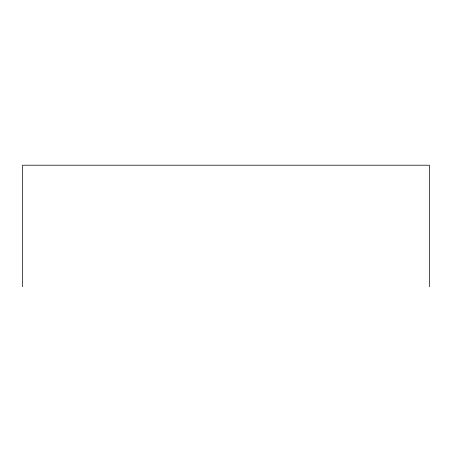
<?xml version="1.0" encoding="UTF-8"?>
<svg xmlns="http://www.w3.org/2000/svg" width="452" height="452" viewBox="0 0 452 452"><rect width="100%" height="100%" fill="white"/><g stroke="black" fill="none" stroke-linecap="round" stroke-linejoin="round"><path stroke-width="0.68" d="M429.4 286.788L429.4 165.212L22.6 165.212L22.6 286.788"/></g></svg>
